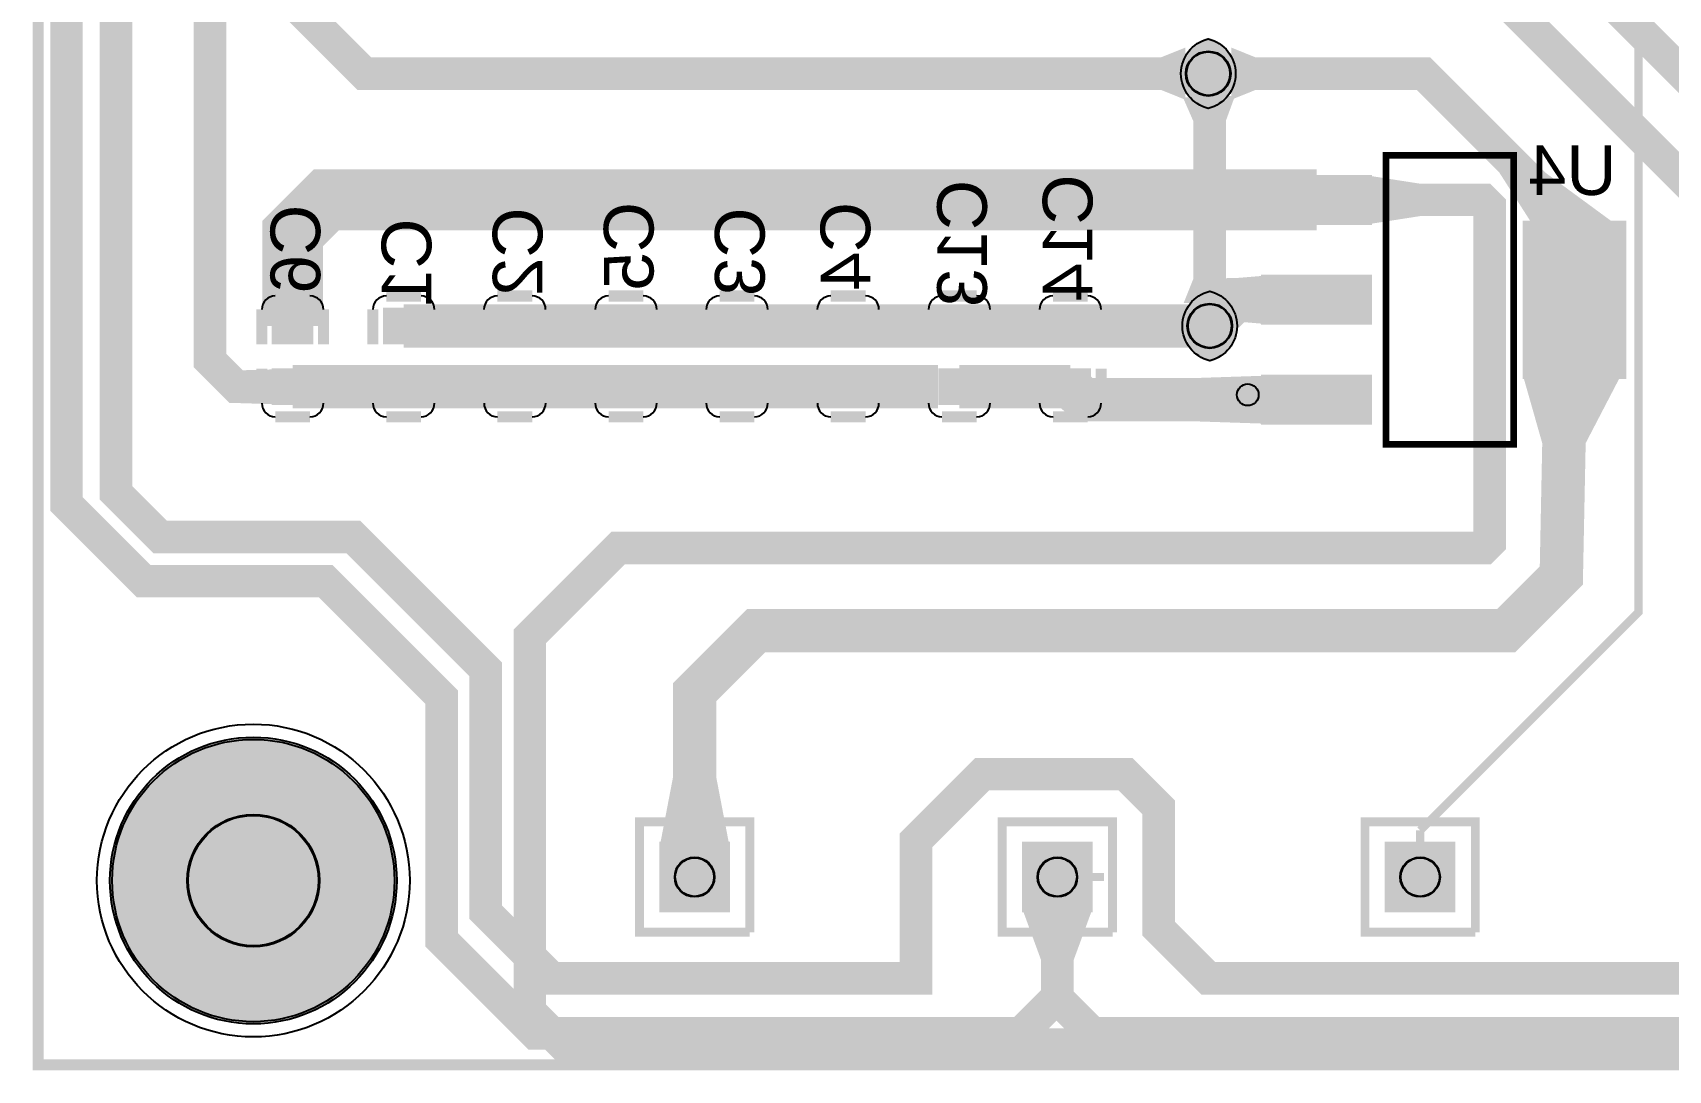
# Model space of a CAD drawing. Header units: millimetres. Extents: x -70 to 39, y -33 to 64.
# Drawn here: x -69.87 to -32.21, y -33.23 to -9.34 of the extents above; entities that cross this region are included whole.
import ezdxf

# ---------------------------------------------------------------- set-up
doc = ezdxf.new("R2010")
doc.units = ezdxf.units.MM
for name, color, linetype, true_color in [('BoardOutLine', 7, 'Continuous', 0xff00ff), ('BottomLayer', 7, 'Continuous', 0x0000ff), ('BottomPasteMaskLayer', 7, 'Continuous', 0x800000), ('BottomSilkLayer', 7, 'Continuous', 0x66cc33), ('BottomSolderMaskLayer', 7, 'Continuous', 0xaa00ff), ('Document', 7, 'Continuous', 0xffffff), ('Multi-Layer', 7, 'Continuous', 0xc0c0c0), ('TopLayer', 7, 'Continuous', 0xff0000), ('TopSilkLayer', 7, 'Continuous', 0xffcc00), ('TopSolderMaskLayer', 7, 'Continuous', 0x800080)]:
    doc.layers.add(name, color=color, linetype=linetype, true_color=true_color)
doc.styles.get("Standard").update_dxf_attribs({"font": 'arial.ttf'})

msp = doc.modelspace()

# ---------------------------------------------------------------- hatches: boundary and pattern name
at = {"layer": 'BottomLayer'}
for points in [[(-43.328199136398325, -10.886979933959879), (-43.328199136398325, -9.687018034035987), (-43.88818135636279, -9.911998983997933), (-43.88818135636279, -10.661998983997933)], [(-42.26993141986304, -10.886979933959879), (-42.26993141986304, -9.687018034035987), (-41.709949199898574, -9.911998983997933), (-41.709949199898574, -10.661998983997933)], [(-39.05808991618005, -12.644043688087322), (-41.558089916179824, -12.644043688087322), (-41.558089916179824, -13.74406908813819), (-39.05808991618005, -13.74406908813819)], [(-39.058138176276316, -13.744097028194119), (-39.058138176276316, -12.644069088138167), (-37.93313944627903, -12.819050038100045), (-37.93313944627903, -13.569050038100045)], [(-33.5018084836172, -13.69405130810253), (-35.37680975361968, -13.69405130810253), (-36.09461518923058, -12.56905257810513), (-35.033962407924946, -12.56905257810513)], [(-35.538125476251025, -13.694030988061968), (-35.538125476251025, -17.294030988061877), (-33.19812039624094, -17.294030988061877), (-33.19812039624094, -13.694030988061968)], [(-41.55808483616988, -14.944025908051799), (-41.55808483616988, -16.044053848107637), (-42.16406400812821, -15.994008128016276), (-42.16406400812821, -14.994008128016276)], [(-39.05808991618005, -14.944018288036546), (-41.558089916179824, -14.944018288036546), (-41.558089916179824, -16.044043688087413), (-39.05808991618005, -16.044043688087413)], [(-64.33114046228116, -15.696520193040442), (-64.33114046228116, -16.496520193040283), (-63.43111506223022, -16.496520193040283), (-63.43111506223022, -15.696520193040442)], [(-61.77299974599964, -15.696494792989597), (-61.77299974599964, -16.49649479298955), (-60.87297434594893, -16.49649479298955), (-60.87297434594893, -15.696494792989597)], [(-59.21483362966751, -15.696520193040442), (-59.21483362966751, -16.496520193040283), (-58.314808229616574, -16.496520193040283), (-58.314808229616574, -15.696520193040442)], [(-56.656692913385996, -15.696494792989597), (-56.656692913385996, -16.49649479298955), (-55.75666751333506, -16.49649479298955), (-55.75666751333506, -15.696494792989597)], [(-54.09855219710448, -15.696494792989597), (-54.09855219710448, -16.49649479298955), (-53.19852679705377, -16.49649479298955), (-53.19852679705377, -15.696494792989597)], [(-51.54041148082297, -15.696520193040442), (-51.54041148082297, -16.496520193040283), (-50.64038608077226, -16.496520193040283), (-50.64038608077226, -15.696520193040442)], [(-48.982245364490836, -15.696494792989597), (-48.982245364490836, -16.49649479298955), (-48.08221996444013, -16.49649479298955), (-48.08221996444013, -15.696494792989597)], [(-46.42410464820932, -15.696494792989597), (-46.42410464820932, -16.49649479298955), (-45.524079248158614, -16.49649479298955), (-45.524079248158614, -15.696494792989597)], [(-64.33112776225562, -17.096517653035335), (-64.33112776225562, -17.896532893065796), (-65.18137160274318, -17.871066802133555), (-65.18137160274318, -17.121054102108133)], [(-64.33114046228116, -17.096520193040305), (-64.33114046228116, -17.896520193040374), (-63.43111506223022, -17.896520193040374), (-63.43111506223022, -17.096520193040305)], [(-61.77299974599964, -17.096494792989574), (-61.77299974599964, -17.89649479298953), (-60.87297434594893, -17.89649479298953), (-60.87297434594893, -17.096494792989574)], [(-59.21483362966751, -17.096520193040305), (-59.21483362966751, -17.896520193040374), (-58.314808229616574, -17.896520193040374), (-58.314808229616574, -17.096520193040305)], [(-56.656692913385996, -17.096494792989574), (-56.656692913385996, -17.89649479298953), (-55.75666751333506, -17.89649479298953), (-55.75666751333506, -17.096494792989574)], [(-54.09855219710448, -17.096494792989574), (-54.09855219710448, -17.89649479298953), (-53.19852679705377, -17.89649479298953), (-53.19852679705377, -17.096494792989574)], [(-51.54041148082297, -17.096520193040305), (-51.54041148082297, -17.896520193040374), (-50.64038608077226, -17.896520193040374), (-50.64038608077226, -17.096520193040305)], [(-48.982245364490836, -17.096494792989574), (-48.982245364490836, -17.89649479298953), (-48.08221996444013, -17.89649479298953), (-48.08221996444013, -17.096494792989574)], [(-46.42410464820932, -17.096494792989574), (-46.42410464820932, -17.89649479298953), (-45.524079248158614, -17.89649479298953), (-45.524079248158614, -17.096494792989574)], [(-41.55808483616988, -17.24398272796543), (-41.55808483616988, -18.344010668021383), (-43.05808483616988, -18.294028448056906), (-43.05808483616988, -17.294028448056906)], [(-39.05808991618005, -17.24399288798577), (-41.558089916179824, -17.24399288798577), (-41.558089916179824, -18.344018288036523), (-39.05808991618005, -18.344018288036523)], [(-35.53809753619521, -17.294025908051708), (-33.32997459994931, -17.294025908051708), (-34.1098145796293, -18.79402590805182), (-35.110012700025436, -18.79402590805182)], [(-55.41252222504454, -27.997269494538955), (-53.83766827533668, -27.997269494538955), (-54.125095250190725, -26.497269494538955), (-55.1250952501905, -26.497269494538955)]]:
    msp.add_hatch(color=256, dxfattribs=at).paths.add_polyline_path(points)
at = {"layer": 'BottomPasteMaskLayer'}
for points in [[(-39.05808991618005, -12.644043688087322), (-41.558089916179824, -12.644043688087322), (-41.558089916179824, -13.74406908813819), (-39.05808991618005, -13.74406908813819)], [(-35.538125476251025, -13.694030988061968), (-35.538125476251025, -17.294030988061877), (-33.19812039624094, -17.294030988061877), (-33.19812039624094, -13.694030988061968)], [(-39.05808991618005, -14.944018288036546), (-41.558089916179824, -14.944018288036546), (-41.558089916179824, -16.044043688087413), (-39.05808991618005, -16.044043688087413)], [(-64.33114046228116, -15.696520193040442), (-64.33114046228116, -16.496520193040283), (-63.43111506223022, -16.496520193040283), (-63.43111506223022, -15.696520193040442)], [(-61.77299974599964, -15.696494792989597), (-61.77299974599964, -16.49649479298955), (-60.87297434594893, -16.49649479298955), (-60.87297434594893, -15.696494792989597)], [(-59.21483362966751, -15.696520193040442), (-59.21483362966751, -16.496520193040283), (-58.314808229616574, -16.496520193040283), (-58.314808229616574, -15.696520193040442)], [(-56.656692913385996, -15.696494792989597), (-56.656692913385996, -16.49649479298955), (-55.75666751333506, -16.49649479298955), (-55.75666751333506, -15.696494792989597)], [(-54.09855219710448, -15.696494792989597), (-54.09855219710448, -16.49649479298955), (-53.19852679705377, -16.49649479298955), (-53.19852679705377, -15.696494792989597)], [(-51.54041148082297, -15.696520193040442), (-51.54041148082297, -16.496520193040283), (-50.64038608077226, -16.496520193040283), (-50.64038608077226, -15.696520193040442)], [(-48.982245364490836, -15.696494792989597), (-48.982245364490836, -16.49649479298955), (-48.08221996444013, -16.49649479298955), (-48.08221996444013, -15.696494792989597)], [(-46.42410464820932, -15.696494792989597), (-46.42410464820932, -16.49649479298955), (-45.524079248158614, -16.49649479298955), (-45.524079248158614, -15.696494792989597)], [(-64.33114046228116, -17.096520193040305), (-64.33114046228116, -17.896520193040374), (-63.43111506223022, -17.896520193040374), (-63.43111506223022, -17.096520193040305)], [(-61.77299974599964, -17.096494792989574), (-61.77299974599964, -17.89649479298953), (-60.87297434594893, -17.89649479298953), (-60.87297434594893, -17.096494792989574)], [(-59.21483362966751, -17.096520193040305), (-59.21483362966751, -17.896520193040374), (-58.314808229616574, -17.896520193040374), (-58.314808229616574, -17.096520193040305)], [(-56.656692913385996, -17.096494792989574), (-56.656692913385996, -17.89649479298953), (-55.75666751333506, -17.89649479298953), (-55.75666751333506, -17.096494792989574)], [(-54.09855219710448, -17.096494792989574), (-54.09855219710448, -17.89649479298953), (-53.19852679705377, -17.89649479298953), (-53.19852679705377, -17.096494792989574)], [(-51.54041148082297, -17.096520193040305), (-51.54041148082297, -17.896520193040374), (-50.64038608077226, -17.896520193040374), (-50.64038608077226, -17.096520193040305)], [(-48.982245364490836, -17.096494792989574), (-48.982245364490836, -17.89649479298953), (-48.08221996444013, -17.89649479298953), (-48.08221996444013, -17.096494792989574)], [(-46.42410464820932, -17.096494792989574), (-46.42410464820932, -17.89649479298953), (-45.524079248158614, -17.89649479298953), (-45.524079248158614, -17.096494792989574)], [(-39.05808991618005, -17.24399288798577), (-41.558089916179824, -17.24399288798577), (-41.558089916179824, -18.344018288036523), (-39.05808991618005, -18.344018288036523)]]:
    msp.add_hatch(color=256, dxfattribs=at).paths.add_polyline_path(points)
at = {"layer": 'BottomSolderMaskLayer'}
for points in [[(-42.79905939164155, -9.461645923291906, -0.7853981633974483), (-42.79905939164155, -11.11239522479051), (-42.79911180470094, -11.11239522479051, -0.7853981633974483), (-42.79911180470094, -9.461645923291906)], [(-39.03268960731475, -12.618643050775859), (-41.58348970891507, -12.618643050775859), (-41.58348970891507, -13.769469725449767), (-39.03268960731475, -13.769469725449767)], [(-35.56352718131052, -13.668630937261923), (-35.56352718131052, -17.319431038862035), (-33.172721999700116, -17.319431038862035), (-33.172721999700116, -13.668630937261923)], [(-39.03268960731475, -14.918617650724968), (-41.58348970891507, -14.918617650724968), (-41.58348970891507, -16.069444325398877), (-39.03268960731475, -16.069444325398877)], [(-42.7657853250937, -15.271145542291118, -0.7853981633974483), (-42.7657853250937, -16.921894843789723), (-42.76583773815287, -16.921894843789723, -0.7853981633974483), (-42.76583773815287, -15.271145542291118)], [(-64.35971632588439, -15.673942370106943), (-64.35971632588439, -16.519098015973782), (-63.40253919862698, -16.519098015973782), (-63.40253919862698, -15.673942370106943)], [(-61.801569157977156, -15.673915536361505), (-61.801569157977156, -16.519071182228345), (-60.844392030719746, -16.519071182228345), (-60.844392030719746, -15.673915536361505)], [(-59.24341110617729, -15.673942370106943), (-59.24341110617729, -16.519098015973782), (-58.286233978919654, -16.519098015973782), (-58.286233978919654, -15.673942370106943)], [(-56.685263938270054, -15.673915536361505), (-56.685263938270054, -16.519071182228345), (-55.72808681101242, -16.519071182228345), (-55.72808681101242, -15.673915536361505)], [(-54.127132899427124, -15.673915536361505), (-54.127132899427124, -16.519071182228345), (-53.169955772169715, -16.519071182228345), (-53.169955772169715, -15.673915536361505)], [(-51.56898573151989, -15.673942370106943), (-51.56898573151989, -16.519098015973782), (-50.61180860426248, -16.519098015973782), (-50.61180860426248, -15.673942370106943)], [(-49.010827679719796, -15.673915536361505), (-49.010827679719796, -16.519071182228345), (-48.053650552462614, -16.519071182228345), (-48.053650552462614, -15.673915536361505)], [(-46.45268051181279, -15.673915536361505), (-46.45268051181279, -16.519071182228345), (-45.49550338455515, -16.519071182228345), (-45.49550338455515, -15.673915536361505)], [(-64.35971632588439, -17.07393950271762), (-64.35971632588439, -17.919095148584574), (-63.40253919862698, -17.919095148584574), (-63.40253919862698, -17.07393950271762)], [(-61.801569157977156, -17.073912668972298), (-61.801569157977156, -17.919068314839137), (-60.844392030719746, -17.919068314839137), (-60.844392030719746, -17.073912668972298)], [(-59.24341110617729, -17.07393950271762), (-59.24341110617729, -17.919095148584574), (-58.286233978919654, -17.919095148584574), (-58.286233978919654, -17.07393950271762)], [(-56.685263938270054, -17.073912668972298), (-56.685263938270054, -17.919068314839137), (-55.72808681101242, -17.919068314839137), (-55.72808681101242, -17.073912668972298)], [(-54.127132899427124, -17.073912668972298), (-54.127132899427124, -17.919068314839137), (-53.169955772169715, -17.919068314839137), (-53.169955772169715, -17.073912668972298)], [(-51.56898573151989, -17.07393950271762), (-51.56898573151989, -17.919095148584574), (-50.61180860426248, -17.919095148584574), (-50.61180860426248, -17.07393950271762)], [(-49.010827679719796, -17.073912668972298), (-49.010827679719796, -17.919068314839137), (-48.053650552462614, -17.919068314839137), (-48.053650552462614, -17.073912668972298)], [(-46.45268051181279, -17.073912668972298), (-46.45268051181279, -17.919068314839137), (-45.49550338455515, -17.919068314839137), (-45.49550338455515, -17.073912668972298)], [(-39.03268960731475, -17.218592250674305), (-41.58348970891507, -17.218592250674305), (-41.58348970891507, -18.3694189253481), (-39.03268960731475, -18.3694189253481)], [(-68.08592837185685, -28.865125730251407, 1), (-61.48430276860565, -28.865125730251407, 1)], [(-53.812293624587255, -27.971884601833608), (-53.812293624587255, -29.597487853040207), (-55.43789687579397, -29.597487853040207), (-55.43789687579397, -27.971884601833608)], [(-45.46052914041343, -27.971884601833608), (-45.46052914041343, -29.597487853040207), (-47.086132391619685, -29.597487853040207), (-47.086132391619685, -27.971884601833608)], [(-37.108790875646264, -27.971884601833608), (-37.108790875646264, -29.597487853040207), (-38.734394126852976, -29.597487853040207), (-38.734394126852976, -27.971884601833608)]]:
    msp.add_hatch(color=256, dxfattribs=at).paths.add_polyline_path(points)
at = {"layer": 'Multi-Layer'}
for points in [[(-68.03512827025665, -28.865125730251407, 1), (-61.535102870205854, -28.865125730251407, 1)], [(-53.8376936753873, -27.997282194564264), (-53.8376936753873, -29.57208534417066), (-55.41249682499392, -29.57208534417066), (-55.41249682499392, -27.997282194564264)], [(-45.48592837185697, -27.997282194564264), (-45.48592837185697, -29.57208534417066), (-47.06073152146314, -29.57208534417066), (-47.06073152146314, -27.997282194564264)], [(-37.13418846837703, -27.997282194564264), (-37.13418846837703, -29.57208534417066), (-38.70899161798343, -29.57208534417066), (-38.70899161798343, -27.997282194564264)]]:
    msp.add_hatch(color=256, dxfattribs=at).paths.add_polyline_path(points)
at = {"layer": 'TopLayer'}
for points in [[(-43.38261874523755, -10.834196088392105), (-42.183215646431336, -10.797574295148593), (-42.39082550165108, -11.36415544831084), (-43.14082550165108, -11.387056134112186)], [(-42.16584455168936, -15.567381254762495), (-43.3658064516128, -15.567381254762495), (-43.14082550165108, -15.007399034798027), (-42.39082550165108, -15.007399034798027)], [(-45.485913131826464, -29.572059944119815), (-47.06076708153432, -29.572059944119815), (-46.648595377190986, -30.69707899415789), (-45.89858267716545, -30.69707899415789)], [(-45.485913131826464, -29.572059944119815), (-47.06076708153432, -29.572059944119815), (-46.648595377190986, -30.69707899415789), (-45.89858267716545, -30.69707899415789)]]:
    msp.add_hatch(color=256, dxfattribs=at).paths.add_polyline_path(points)
at = {"layer": 'TopSolderMaskLayer'}
for points in [[(-42.79905939164155, -9.461645923291906, -0.7853981633974483), (-42.79905939164155, -11.11239522479051), (-42.79911180470094, -11.11239522479051, -0.7853981633974483), (-42.79911180470094, -9.461645923291906)], [(-42.7657853250937, -15.271145542291118, -0.7853981633974483), (-42.7657853250937, -16.921894843789723), (-42.76583773815287, -16.921894843789723, -0.7853981633974483), (-42.76583773815287, -15.271145542291118)], [(-68.08592837185685, -28.865125730251407, 1), (-61.48430276860565, -28.865125730251407, 1)], [(-53.812293624587255, -27.971884601833608), (-53.812293624587255, -29.597487853040207), (-55.43789687579397, -29.597487853040207), (-55.43789687579397, -27.971884601833608)], [(-45.46052914041343, -27.971884601833608), (-45.46052914041343, -29.597487853040207), (-47.086132391619685, -29.597487853040207), (-47.086132391619685, -27.971884601833608)], [(-37.108790875646264, -27.971884601833608), (-37.108790875646264, -29.597487853040207), (-38.734394126852976, -29.597487853040207), (-38.734394126852976, -27.971884601833608)]]:
    msp.add_hatch(color=256, dxfattribs=at).paths.add_polyline_path(points)

# ---------------------------------------------------------------- linework, layer by layer
at = {"layer": 'BoardOutLine', "const_width": 0.25400050800101603}
msp.add_lwpolyline([(-69.73815087630192, 54.75181610363222), (35.77386334772655, 54.75181610363222), (35.77386334772655, -33.10718821437638), (-69.73815087630192, -33.10718821437638), (-69.73815087630192, 54.75181610363222)], close=True, dxfattribs=at)
at = {"layer": 'BottomLayer'}
for points, const_width in [([(-56.149098298196805, 24.474980949961946), (-54.955245110490296, 24.474980949961946), (-52.196824993650125, 21.716510033020086), (-52.196824993650125, 19.68450596901198), (-64.38884937769876, 7.49248158496323), (-64.38884937769876, -8.128549657099256), (-62.23037846075704, -10.287020574041208), (-42.79908559817136, -10.287020574041208)], 0.7500127000254001), ([(-63.88087376174758, -17.49606299212587), (-65.1813563627129, -17.49606299212587), (-65.78587757175524, -16.89154178308354), (-65.78587757175524, 8.55676911353828), (-56.12369824739653, 18.366268732537492), (-56.149098298196805, 21.934975869951813)], 0.7500127000254001), ([(-46.276606553213014, 5.207010414020829), (-48.2600965201932, 5.207010414020829), (-48.2600965201932, -8.382016764033551), (-36.19507239014479, -8.382016764033551), (-27.4315468630939, -17.145542291084553), (-17.90678181356361, -17.145542291084553)], 0.7500127000254001), ([(-46.276098552197254, 3.936499872999775), (-43.81483362966719, 3.936499872999775), (-43.306832613665165, 3.4284988569977486), (-43.306832613665165, -6.350520701041432), (-42.29083058166111, -7.366522733045485), (-34.797815595631164, -7.366522733045485), (-26.415798831597613, -15.748539497079037), (-16.509779019557982, -15.748539497079037), (-15.23977647955303, -17.018542037084103)], 0.7500127000254001), ([(-42.79883159766314, -10.287528575057195), (-37.84582169164332, -10.287528575057195), (-34.36855473710966, -13.764795529591083), (-34.36855473710966, -15.494538989078023)], 0.7500127000254001), ([(-63.88112776225557, -16.09649479298946), (-63.88087376174758, -13.96799593599178), (-63.10617221234452, -13.193294386588832), (-40.307086614173386, -13.193294386588832)], 1.4000000000000001), ([(32.639319278638595, -18.161544323088606), (33.7823215646431, -18.161544323088606), (34.9253238506476, -19.304546609093222), (34.9253238506476, -24.130556261112588), (34.290322580645125, -24.765557531115064), (26.28930657861315, -24.765557531115064), (25.273304546609097, -25.781559563119117), (25.273304546609097, -30.988569977139946), (23.622301244602568, -32.63957327914659), (-57.657861315722585, -32.63957327914659), (-58.41986283972574, -31.87757175514355), (-58.41986283972574, -23.241554483108985), (-56.38785877571763, -21.20955041910088), (-36.44881889763792, -21.20955041910088), (-36.32181864363724, -21.082550165100315), (-36.32181864363724, -13.335534671069354), (-36.46405892811799, -13.193294386588832), (-40.307086614173386, -13.193294386588832)], 0.7500127000254001), ([(-54.625095250190725, -28.78384556769106), (-54.625095250190725, -24.526797053594123), (-53.212852425704796, -23.11455422910842), (-35.94081788163567, -23.11455422910842), (-34.670815341630714, -21.844551689103355), (-34.543815087630264, -15.494538989078023)], 1), ([(-40.307086614173386, -15.494538989078023), (-42.16383032766066, -15.494538989078023), (-42.765811531623285, -16.09652019304042)], 1), ([(-58.7653035306073, -16.09652019304042), (-61.32308864617744, -16.09652019304042)], 1), ([(-56.20751841503693, -16.09652019304042), (-58.7653035306073, -16.09652019304042)], 1), ([(-53.64973329946679, -16.09652019304042), (-56.20751841503693, -16.09652019304042)], 1), ([(-51.089408178816484, -16.09652019304042), (-53.64973329946679, -16.09652019304042)], 1), ([(-48.53162306324634, -16.09652019304042), (-51.089408178816484, -16.09652019304042)], 1), ([(-45.973837947675975, -16.09652019304042), (-48.53162306324634, -16.09652019304042)], 1), ([(-42.765811531623285, -16.09652019304042), (-42.765811531623285, -16.09652019304042), (-45.973837947675975, -16.09652019304042)], 1), ([(-63.88112776225557, -17.496545593091128), (-61.32334264668543, -17.496545593091128)], 1), ([(-61.32308864617744, -17.49606299212587), (-58.7653035306073, -17.49606299212587)], 1), ([(-58.7653035306073, -17.49606299212587), (-56.20751841503693, -17.49606299212587)], 1), ([(-56.20751841503693, -17.49606299212587), (-53.64973329946679, -17.49606299212587)], 1), ([(-53.64973329946679, -17.49606299212587), (-51.089408178816484, -17.49606299212587)], 1), ([(-51.089408178816484, -17.49606299212587), (-49.021844043688134, -17.49606299212587)], 1), ([(-48.53162306324634, -17.49606299212587), (-45.973837947675975, -17.49606299212587)], 1), ([(-40.307086614173386, -17.793243586487165), (-45.67411734823486, -17.793243586487165), (-45.973837947675975, -17.49606299212587)], 1)]:
    msp.add_lwpolyline(points, dxfattribs=dict(at, const_width=const_width))
at = {"layer": 'BottomSilkLayer', "const_width": 0.15240030480060962}
msp.add_lwpolyline([(-35.76670053340126, -18.82021844043686), (-35.76670053340126, -12.167843535687098), (-38.709550419101106, -12.167843535687098), (-38.709550419101106, -18.82021844043686), (-35.76670053340126, -18.82021844043686)], close=True, dxfattribs=at)
at = {"layer": 'BottomSilkLayer', "const_width": 0.25400050800101603}
for points in [[(-63.481381762763704, -15.406604013208039), (-64.28143256286512, -15.406604013208039)], [(-60.92324104648219, -15.406578613157194), (-61.723291846583834, -15.406578613157194)], [(-58.36507493014983, -15.406604013208039), (-59.165125730251475, -15.406604013208039)], [(-55.806934213868544, -15.406578613157194), (-56.60698501397019, -15.406578613157194)], [(-53.24879349758726, -15.406578613157194), (-54.0488442976889, -15.406578613157194)], [(-50.690652781305744, -15.406604013208039), (-51.49070358140716, -15.406604013208039)], [(-48.13248666497361, -15.406578613157194), (-48.93253746507503, -15.406578613157194)], [(-45.57434594869187, -15.406578613157194), (-46.374396748793515, -15.406578613157194)], [(-64.59123698247413, -16.516332232664354), (-64.59123698247413, -15.716357632715244)], [(-63.17155194310385, -16.516332232664354), (-63.17155194310385, -15.716357632715244)], [(-62.033096266192615, -16.516306832613623), (-62.033096266192615, -15.716332232664513)], [(-60.61341122682256, -16.516306832613623), (-60.61341122682256, -15.716332232664513)], [(-59.474930149860484, -16.516332232664354), (-59.474930149860484, -15.716357632715244)], [(-58.05524511049043, -16.516332232664354), (-58.05524511049043, -15.716357632715244)], [(-56.91678943357897, -16.516306832613623), (-56.91678943357897, -15.716332232664513)], [(-55.49710439420892, -16.516306832613623), (-55.49710439420892, -15.716332232664513)], [(-54.358648717297456, -16.516306832613623), (-54.358648717297456, -15.716332232664513)], [(-52.93896367792763, -16.516306832613623), (-52.93896367792763, -15.716332232664513)], [(-51.80050800101617, -16.516332232664354), (-51.80050800101617, -15.716357632715244)], [(-50.38082296164589, -16.516332232664354), (-50.38082296164589, -15.716357632715244)], [(-49.24234188468404, -16.516306832613623), (-49.24234188468404, -15.716332232664513)], [(-47.82265684531376, -16.516306832613623), (-47.82265684531376, -15.716332232664513)], [(-46.684201168402524, -16.516306832613623), (-46.684201168402524, -15.716332232664513)], [(-45.264516129032245, -16.516306832613623), (-45.264516129032245, -15.716332232664513)], [(-64.59075438150899, -17.076784353568655), (-64.59075438150899, -17.87675895351788)], [(-63.17109474218955, -17.076784353568655), (-63.17109474218955, -17.87675895351788)], [(-62.03261366522747, -17.07675895351781), (-62.03261366522747, -17.876733553467034)], [(-60.612954025908266, -17.07675895351781), (-60.612954025908266, -17.876733553467034)], [(-59.474447548895114, -17.076784353568655), (-59.474447548895114, -17.87675895351788)], [(-58.05478790957591, -17.076784353568655), (-58.05478790957591, -17.87675895351788)], [(-56.9163068326136, -17.07675895351781), (-56.9163068326136, -17.876733553467034)], [(-55.49664719329462, -17.07675895351781), (-55.49664719329462, -17.876733553467034)], [(-54.35816611633231, -17.07675895351781), (-54.35816611633231, -17.876733553467034)], [(-52.93850647701311, -17.07675895351781), (-52.93850647701311, -17.876733553467034)], [(-51.80002540005103, -17.076784353568655), (-51.80002540005103, -17.87675895351788)], [(-50.38036576073159, -17.076784353568655), (-50.38036576073159, -17.87675895351788)], [(-49.24185928371867, -17.07675895351781), (-49.24185928371867, -17.876733553467034)], [(-47.822199644399234, -17.07675895351781), (-47.822199644399234, -17.876733553467034)], [(-46.68371856743738, -17.07675895351781), (-46.68371856743738, -17.876733553467034)], [(-45.26405892811795, -17.07675895351781), (-45.26405892811795, -17.876733553467034)], [(-64.28089916179852, -18.18653797307593), (-63.480873761747716, -18.18653797307593)], [(-61.722758445517, -18.186512573025084), (-60.9227330454662, -18.186512573025084)], [(-59.16459232918487, -18.18653797307593), (-58.36456692913407, -18.18653797307593)], [(-56.60645161290313, -18.186512573025084), (-55.80642621285256, -18.186512573025084)], [(-54.04831089662184, -18.186512573025084), (-53.24828549657104, -18.186512573025084)], [(-51.490170180340556, -18.18653797307593), (-50.69014478028976, -18.18653797307593)], [(-48.9320040640082, -18.186512573025084), (-48.1319786639574, -18.186512573025084)], [(-46.37386334772691, -18.186512573025084), (-45.57383794767611, -18.186512573025084)]]:
    msp.add_lwpolyline(points, dxfattribs=at)
at = {"layer": 'BottomSilkLayer'}
for centre, start, end in [((-64.28140716385519, -15.716433828702861), 90, 179.9953036247661), ((-63.48138176172256, -15.716433832867665), 0.0046971454142869925, 90), ((-61.723266447573906, -15.71640842865213), 90, 179.99530362478748), ((-60.923241045441046, -15.716408432816934), 0.004697145336694179, 90), ((-59.165100331241774, -15.716433828702861), 90, 179.9953036247661), ((-58.365074929108914, -15.716433832867665), 0.0046971454142869925, 90), ((-56.60695961496003, -15.71640842865213), 90, 179.99530362478748), ((-55.8069342128274, -15.716408432816934), 0.004697145336694179, 90), ((-54.048818898678974, -15.71640842865213), 90, 179.99530362478748), ((-53.24879349654634, -15.716408432816934), 0.004697145336694179, 90), ((-51.49067818239723, -15.716433828702861), 90, 179.9953036247661), ((-50.69065278026437, -15.716433832867665), 0.0046971454142869925, 90), ((-48.9325120660651, -15.71640842865213), 90, 179.99530362478748), ((-48.13248666393224, -15.716408432816934), 0.004697145336694179, 90), ((-46.374371349783814, -15.71640842865213), 90, 179.99530362478748), ((-45.57434594765073, -15.716408432816934), 0.004697145336694179, 90), ((-64.28092456184936, -17.876708154457447), 180, 270), ((-63.48092456184918, -17.876708153416303), 270, 359.999999999993), ((-61.72278384556785, -17.876682754406602), 180, 270), ((-60.922783845567665, -17.876682753365458), 270, 359.99999999999295), ((-59.164617729235715, -17.876708154457447), 180, 270), ((-58.36461772923576, -17.876708153416303), 270, 359.99999999999295), ((-56.606477012953974, -17.876682754406602), 180, 270), ((-55.80647701295425, -17.876682753365458), 270, 359.99999999999295), ((-54.04833629667269, -17.876682754406602), 180, 270), ((-53.24833629667296, -17.876682753365458), 270, 359.99999999999295), ((-51.4901955803914, -17.876708154457447), 180, 270), ((-50.69019558039122, -17.876708153416303), 270, 359.99999999999295), ((-48.93202946405904, -17.876682754406602), 180, 270), ((-48.13202946405886, -17.876682753365458), 270, 359.99999999999295), ((-46.373888747777755, -17.876682754406602), 180, 270), ((-45.57388874777757, -17.876682753365458), 270, 359.99999999999295)]:
    msp.add_arc(centre, 0.30982981965963935, start, end, dxfattribs=at)
at = {"layer": 'BottomSolderMaskLayer'}
for centre, radius in [((-42.79908559817136, -10.287020574041208), 0.5158755357993332), ((-42.765811531623285, -16.09652019304042), 0.5158755357993332), ((-64.78511557023126, -28.865125730251407), 3.300812801625603), ((-64.78511557023126, -28.865125730251407), 1.523446109118192), ((-54.625095250190725, -28.784683769367575), 0.45883962735667416), ((-46.27332994665994, -28.784683769367575), 0.45883962735667416), ((-37.92159004318023, -28.784683769367575), 0.45883962735667416)]:
    msp.add_circle(centre, radius, dxfattribs=at)
at = {"layer": 'Document'}
msp.add_circle((-41.890017780035805, -17.681737363474667), 0.24993649987299976, dxfattribs=at)
at = {"layer": 'Multi-Layer'}
for points in [[(-42.799060198120515, -9.487045974092007, -0.7853981633974483), (-42.799060198120515, -11.086995173990408), (-42.799110998222204, -11.086995173990408, -0.7853981633974483), (-42.799110998222204, -9.487045974092007)], [(-42.76578613157244, -15.296545593091219, -0.7853981633974483), (-42.76578613157244, -16.896494792989618), (-42.76583693167413, -16.896494792989618, -0.7853981633974483), (-42.76583693167413, -15.296545593091219)]]:
    msp.add_lwpolyline(points, format="xyb", close=True, dxfattribs=at)
for centre, radius in [((-42.79908559817136, -10.287020574041208), 0.5), ((-42.765811531623285, -16.09652019304042), 0.5), ((-64.78511557023126, -28.865125730251407), 3.2500127000254), ((-64.78511557023126, -28.865125730251407), 1.5000000000000002), ((-54.625095250190725, -28.784683769367575), 0.4445008890017781), ((-46.27332994665994, -28.784683769367575), 0.4445008890017781), ((-37.92159004318023, -28.784683769367575), 0.4445008890017781)]:
    msp.add_circle(centre, radius, dxfattribs=at)
at = {"layer": 'TopLayer'}
for points, const_width in [([(-61.22910845821707, 24.474980949961946), (-61.213868427737, 27.304546609093222), (-62.1028702057406, 28.193548387096826), (-68.19888239776492, 28.193548387096826), (-69.08788417576852, 27.304546609093222), (-69.08788417576852, -20.193548387096826), (-67.30988061976132, -21.97155194310392), (-63.118872237744654, -21.97155194310392), (-60.451866903733844, -24.638557277114614), (-60.451866903733844, -30.226568453136906), (-58.29286258572529, -32.385572771145576), (-47.11684023368048, -32.385572771145576), (-46.27355854711709, -31.54229108458219), (-46.27355854711709, -28.78384556769106)], 0.7500127000254001), ([(-63.7691135382272, 21.934975869951813), (-66.3294386588775, 21.934975869951813), (-67.94488188976402, 20.3195326390653), (-67.94488188976402, -19.939547879095812), (-66.92887985775974, -20.955549911099865), (-62.48387096774218, -20.955549911099865), (-59.43586487172979, -24.003556007112024), (-59.43586487172979, -29.59156718313443), (-57.91186182372371, -31.11557023114051), (-49.52984505969016, -31.11557023114051), (-49.52984505969016, -27.940563881127787), (-48.00584201168408, -26.416560833121707), (-44.703835407670795, -26.416560833121707), (-43.94183388366787, -27.178562357124747), (-43.94183388366787, -29.972567945135893), (-42.79883159766314, -31.11557023114051), (-30.73380746761495, -31.11557023114051), (-29.570485140970277, -29.949707899415785), (-29.570485140970277, -28.78384556769106)], 0.7500127000254001), ([(-32.89585979171966, -8.836931673863319), (-32.89585979171966, -22.686309372618666), (-37.921513843027924, -27.711963423926818)], 0.18999237998475998), ([(-42.79908559817136, -10.287020574041208), (-42.7658369316739, -10.320269240538437), (-42.7658369316739, -16.09652019304042)], 0.7500127000254001), ([(-21.24942849885724, -11.506731013461945), (-21.24942849885724, -14.646177292354537), (-25.39979679959356, -18.796545593091196), (-25.39979679959356, -30.607569215138483), (-27.177800355600766, -32.385572771145576), (-45.46583693167395, -32.385572771145576), (-46.27355854711709, -31.577851155702206), (-46.27355854711709, -28.78384556769106)], 0.7500127000254001), ([(-37.921513843027924, -28.784607569215154), (-37.921513843027924, -27.711963423926818)], 0.18999237998475998), ([(-46.2733045466091, -28.784607569215154), (-45.736855473710875, -28.784607569215154)], 0.18999237998475998), ([(-45.736855473710875, -28.784607569215154), (-45.200660401320874, -28.784607569215154)], 0.18999237998475998)]:
    msp.add_lwpolyline(points, dxfattribs=dict(at, const_width=const_width))
at = {"layer": 'TopSilkLayer'}
for points, const_width in [([(-53.355092710185545, -30.05468630937264), (-55.89509779019568, -30.05468630937264), (-55.89509779019568, -27.51468122936251), (-53.355092710185545, -27.51468122936251), (-53.355092710185545, -29.41968503937005)], 0.20320040640081283), ([(-45.00332740665499, -30.05468630937264), (-47.54333248666512, -30.05468630937264), (-47.54333248666512, -27.51468122936251), (-45.00332740665499, -27.51468122936251), (-45.00332740665499, -29.41968503937005)], 0.20320040640081283), ([(-36.65158750317505, -30.05468630937264), (-39.191592583185184, -30.05468630937264), (-39.191592583185184, -27.51468122936251), (-36.65158750317505, -27.51468122936251), (-36.65158750317505, -29.41968503937005)], 0.20320040640081283), ([(-53.355092710185545, -30.05468630937264), (-53.355092710185545, -29.41968503937005)], 0.20299974599949203), ([(-45.00332740665499, -30.05468630937264), (-45.00332740665499, -29.41968503937005)], 0.20299974599949203), ([(-36.65158750317505, -30.05468630937264), (-36.65158750317505, -29.41968503937005)], 0.20299974599949203)]:
    msp.add_lwpolyline(points, dxfattribs=dict(at, const_width=const_width))
msp.add_circle((-64.78511557023126, -28.865125730251407), 3.5999491998984, dxfattribs=at)
at = {"layer": 'TopSolderMaskLayer'}
for centre, radius in [((-42.79908559817136, -10.287020574041208), 0.5158755357993332), ((-42.765811531623285, -16.09652019304042), 0.5158755357993332), ((-64.78511557023126, -28.865125730251407), 3.300812801625603), ((-64.78511557023126, -28.865125730251407), 1.523446109118192), ((-54.625095250190725, -28.784683769367575), 0.45883962735667416), ((-46.27332994665994, -28.784683769367575), 0.45883962735667416), ((-37.92159004318023, -28.784683769367575), 0.45883962735667416)]:
    msp.add_circle(centre, radius, dxfattribs=at)

# ---------------------------------------------------------------- texts
at = {"layer": 'BottomSilkLayer', "text_generation_flag": 2}
msp.add_text('U4', height=1.143002286004572, dxfattribs=at).set_placement((-33.401066802133755, -13.081026162052353))
for s, p in [('C14', (-45.46609093218194, -12.60553721107442)), ('C13', (-47.89712979425963, -12.73253746507487)), ('C6', (-63.2461264922531, -13.30251460502916)), ('C2', (-58.12979425958861, -13.36753873507746)), ('C5', (-55.57175514351047, -13.240538481076896)), ('C3', (-53.01346202692412, -13.36753873507746)), ('C4', (-50.58242316484643, -13.240538481076896)), ('C1', (-60.688087376174735, -13.621539243078473))]:
    msp.add_text(s, height=1.143002286004572, rotation=90, dxfattribs=at).set_placement(p)

doc.saveas('drawing.dxf')
